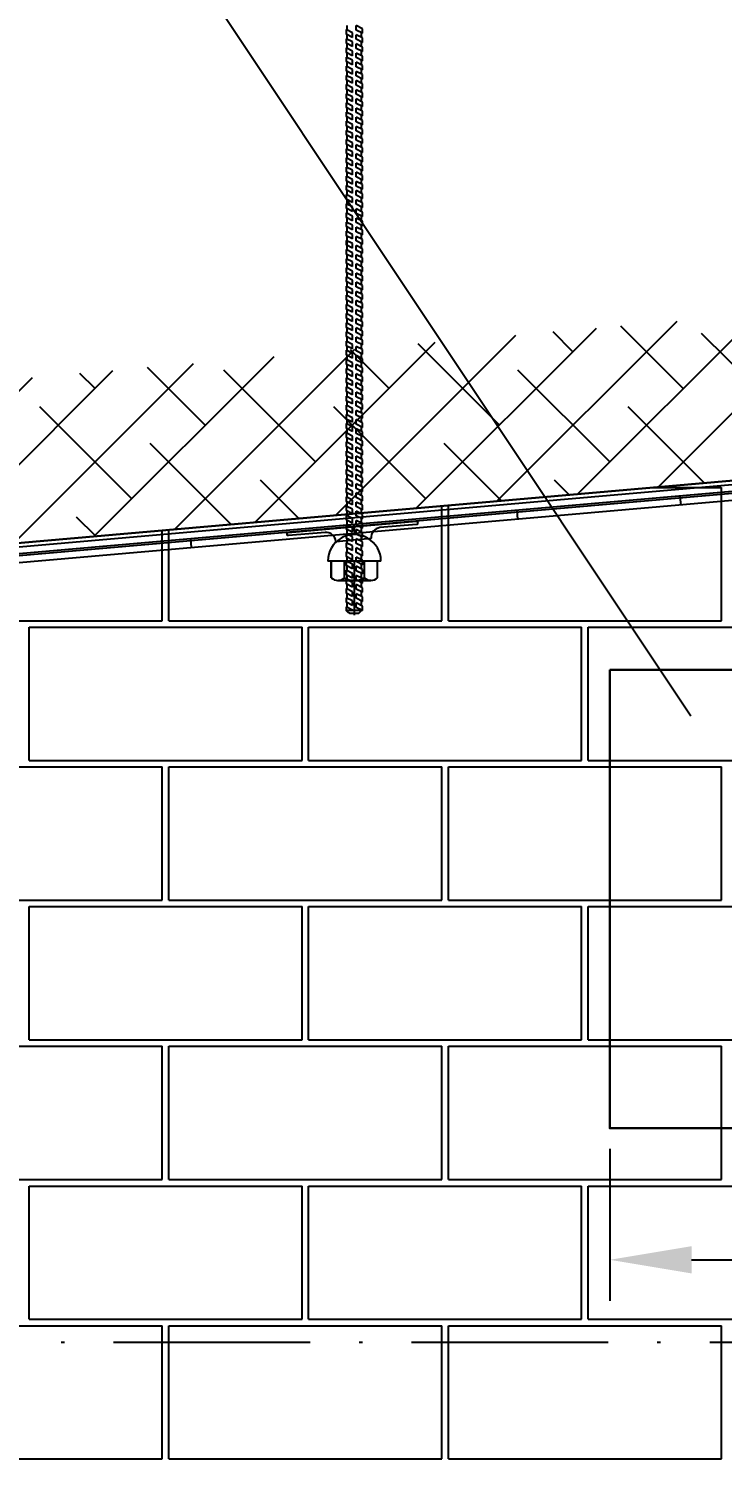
# Model space of a CAD drawing. Header units: millimetres. Extents: x -1985 to 969, y 203 to 500.
# Drawn here: x -1678.69 to -1657.52, y 407.27 to 451.15 of the extents above; entities that cross this region are included whole.
import ezdxf

# ---------------------------------------------------------------- set-up
doc = ezdxf.new("R2010")
doc.units = ezdxf.units.MM
doc.header["$PDMODE"] = 1
doc.linetypes.add('ACAD_ISO10W100', pattern=[18, 12, -3, 0, -3])
for name, color, linetype in [('А_16', 7, 'Continuous'), ('Контур', 252, 'Continuous'), ('надписи', 7, 'Continuous'), ('Подхват', 252, 'Continuous'), ('ШПАЛА', 7, 'Continuous')]:
    doc.layers.add(name, color=color, linetype=linetype)
doc.dimstyles.new('ISO-25', dxfattribs={"dimtxt": 2.5, "dimasz": 2.5, "dimexe": 1.25, "dimexo": 0.625, "dimtad": 1, "dimdec": 0, "dimlfac": 50, "dimtxsty": 'Standard', "dimcen": 2.5, "dimadec": 0, "dimazin": 0, "dimtfac": 1, "dimtdec": 0, "dimtmove": 0, "dimatfit": 3, "dimfxl": 0, "dimarcsym": 0})

# ---------------------------------------------------------------- blocks, each defined once
blk = doc.blocks.new('*D127')
at = {"layer": 'Defpoints', "color": 0}
for p in [(-1660.956, 417.566), (-1646.956, 417.566), (-1646.956, 413.547)]:
    blk.add_point(p, dxfattribs=at)
at = {"layer": 'надписи', "color": 0, "lineweight": -2}
for p, q in [((-1660.956, 416.941), (-1660.956, 412.297)), ((-1646.956, 416.941), (-1646.956, 412.297)), ((-1658.456, 413.547), (-1649.456, 413.547))]:
    blk.add_line(p, q, dxfattribs=at)
at = {"layer": 'надписи', "color": 0}
for points in [[(-1658.456, 413.963), (-1658.456, 413.13), (-1660.956, 413.547)], [(-1649.456, 413.963), (-1649.456, 413.13), (-1646.956, 413.547)]]:
    blk.add_solid(points, dxfattribs=at)
at = {"layer": 'надписи', "color": 0, "insert": (-1653.956, 415.422), "char_height": 2.5, "attachment_point": 5}
blk.add_mtext('700', dxfattribs=at)

msp = doc.modelspace()

# ---------------------------------------------------------------- hatches: boundary and pattern name
h = msp.add_hatch()
h.set_pattern_fill('ANSI38', color=252, style=0)
h.set_pattern_definition([(45, (-3522.112, -480.3116), (-2.245064, 2.245064), []), (135, (-3522.112, -480.3116), (-6.735192, 2.245064), [7.9375, -4.7625])])
h.paths.add_polyline_path([(-1720.702, 383.032), (-1721.688, 383.08), (-1722.665, 383.226), (-1723.592, 383.458), (-1724.524, 383.791), (-1725.432, 384.221), (-1726.287, 384.737), (-1726.971, 385.241), (-1727.773, 385.961), (-1728.504, 386.777), (-1729.022, 387.484), (-1729.541, 388.354), (-1729.936, 389.193), (-1730.232, 390.002), (-1730.525, 391.156), (-1730.702, 392.622), (-1730.702, 395.934), (-1730.702, 430.92), (-1636.702, 439.144), (-1636.702, 393.036), (-1636.747, 392.089), (-1636.92, 390.958), (-1637.135, 390.12), (-1637.455, 389.225), (-1637.852, 388.375), (-1638.368, 387.505), (-1638.984, 386.673), (-1639.631, 385.961), (-1640.423, 385.249), (-1641.189, 384.688), (-1642.258, 384.073), (-1642.856, 383.801), (-1644.03, 383.395), (-1644.836, 383.207), (-1645.717, 383.08), (-1646.702, 383.032)], flags=16)
h.paths.add_polyline_path([(-1632.702, 439.494), (-1734.702, 430.57), (-1734.702, 392.381), (-1734.465, 390.421), (-1734.059, 388.819), (-1733.631, 387.65), (-1733.076, 386.474), (-1732.362, 385.274), (-1731.615, 384.255), (-1730.607, 383.129), (-1729.499, 382.135), (-1728.511, 381.407), (-1727.325, 380.692), (-1726.056, 380.09), (-1724.753, 379.626), (-1723.448, 379.299), (-1722.083, 379.095), (-1720.801, 379.032), (-1646.603, 379.032), (-1645.332, 379.094), (-1644.095, 379.273), (-1642.92, 379.547), (-1641.37, 380.082), (-1640.427, 380.512), (-1639.005, 381.331), (-1637.899, 382.139), (-1636.806, 383.121), (-1635.889, 384.132), (-1635.031, 385.29), (-1634.312, 386.504), (-1633.752, 387.701), (-1633.307, 388.946), (-1632.996, 390.155), (-1632.761, 391.692), (-1632.702, 392.942)])

# ---------------------------------------------------------------- linework, layer by layer
at = {"color": 0}
for p, q in [((-1669, 451.127), (-1669, 450.987)), ((-1668.5, 451.013), (-1668.5, 451.153)), ((-1669, 450.848), (-1669, 450.708)), ((-1668.5, 450.733), (-1668.5, 450.873)), ((-1669, 450.568), (-1669, 450.428)), ((-1669, 450.287), (-1669, 450.147)), ((-1668.5, 450.453), (-1668.5, 450.593)), ((-1668.5, 450.173), (-1668.5, 450.313)), ((-1669, 450.007), (-1669, 449.867)), ((-1668.5, 449.893), (-1668.5, 450.033)), ((-1669, 449.727), (-1669, 449.587)), ((-1669, 449.447), (-1669, 449.307)), ((-1668.5, 449.612), (-1668.5, 449.752)), ((-1668.5, 449.332), (-1668.5, 449.472)), ((-1669, 449.167), (-1669, 449.027)), ((-1668.5, 449.052), (-1668.5, 449.192)), ((-1669, 448.887), (-1669, 448.747)), ((-1669, 448.608), (-1669, 448.468)), ((-1668.5, 448.773), (-1668.5, 448.913)), ((-1668.5, 448.492), (-1668.5, 448.632)), ((-1669, 448.328), (-1669, 448.188)), ((-1669, 448.047), (-1669, 447.907)), ((-1668.5, 448.213), (-1668.5, 448.353)), ((-1668.5, 447.933), (-1668.5, 448.073)), ((-1669, 447.767), (-1669, 447.627)), ((-1668.5, 447.653), (-1668.5, 447.793)), ((-1669, 447.487), (-1669, 447.347)), ((-1669, 447.207), (-1669, 447.067)), ((-1668.5, 447.372), (-1668.5, 447.512)), ((-1668.5, 447.092), (-1668.5, 447.232)), ((-1669, 446.926), (-1669, 446.786)), ((-1668.5, 446.812), (-1668.5, 446.952)), ((-1669, 446.646), (-1669, 446.506)), ((-1669, 446.367), (-1669, 446.227)), ((-1668.5, 446.531), (-1668.5, 446.672)), ((-1668.5, 446.251), (-1668.5, 446.391)), ((-1669, 446.087), (-1669, 445.947)), ((-1668.5, 445.972), (-1668.5, 446.112)), ((-1669, 445.807), (-1669, 445.667)), ((-1669, 445.527), (-1669, 445.387)), ((-1668.5, 445.692), (-1668.5, 445.832)), ((-1668.5, 445.413), (-1668.5, 445.553)), ((-1669, 445.249), (-1669, 445.109)), ((-1669, 444.969), (-1669, 444.829)), ((-1668.5, 445.132), (-1668.5, 445.272)), ((-1668.5, 444.855), (-1668.5, 444.995)), ((-1669, 444.689), (-1669, 444.549)), ((-1668.5, 444.574), (-1668.5, 444.714)), ((-1669, 444.409), (-1669, 444.269)), ((-1669, 444.128), (-1669, 443.988)), ((-1668.5, 444.294), (-1668.5, 444.434)), ((-1668.5, 444.014), (-1668.5, 444.154)), ((-1669, 443.848), (-1669, 443.708)), ((-1668.5, 443.734), (-1668.5, 443.874)), ((-1669, 443.569), (-1669, 443.429)), ((-1669, 443.289), (-1669, 443.149)), ((-1668.5, 443.453), (-1668.5, 443.593)), ((-1668.5, 443.174), (-1668.5, 443.314)), ((-1669, 443.009), (-1669, 442.869)), ((-1668.5, 442.894), (-1668.5, 443.034)), ((-1669, 442.729), (-1669, 442.589)), ((-1669, 442.45), (-1669, 442.31)), ((-1668.5, 442.615), (-1668.5, 442.755)), ((-1668.5, 442.335), (-1668.5, 442.475)), ((-1669, 442.17), (-1669, 442.03)), ((-1668.5, 442.055), (-1668.5, 442.195)), ((-1668.5, 441.775), (-1668.5, 441.915)), ((-1669, 441.889), (-1669, 441.749)), ((-1669, 441.609), (-1669, 441.469)), ((-1668.5, 441.495), (-1668.5, 441.635)), ((-1669, 441.329), (-1669, 441.189)), ((-1669, 441.048), (-1669, 440.908)), ((-1668.5, 441.214), (-1668.5, 441.354)), ((-1668.5, 440.934), (-1668.5, 441.074)), ((-1669, 440.769), (-1669, 440.629)), ((-1668.5, 440.654), (-1668.5, 440.794)), ((-1669, 440.489), (-1669, 440.349)), ((-1669, 440.21), (-1669, 440.07)), ((-1668.5, 440.375), (-1668.5, 440.515)), ((-1668.5, 440.094), (-1668.5, 440.234)), ((-1669, 439.93), (-1669, 439.79)), ((-1668.5, 439.815), (-1668.5, 439.955)), ((-1669, 439.65), (-1669, 439.51)), ((-1669, 439.37), (-1669, 439.23)), ((-1668.5, 439.535), (-1668.5, 439.675)), ((-1668.5, 439.255), (-1668.5, 439.395)), ((-1669, 439.089), (-1669, 438.949)), ((-1668.5, 438.975), (-1668.5, 439.115)), ((-1668.5, 438.695), (-1668.5, 438.835)), ((-1669, 438.809), (-1669, 438.669)), ((-1669, 438.529), (-1669, 438.389)), ((-1668.5, 438.414), (-1668.5, 438.554)), ((-1669, 438.249), (-1669, 438.109)), ((-1669, 437.969), (-1669, 437.829)), ((-1668.5, 438.134), (-1668.5, 438.274)), ((-1668.5, 437.854), (-1668.5, 437.994)), ((-1669, 437.689), (-1669, 437.549)), ((-1668.5, 437.575), (-1668.5, 437.715)), ((-1669, 437.41), (-1669, 437.27)), ((-1669, 437.13), (-1669, 436.99)), ((-1668.5, 437.295), (-1668.5, 437.435)), ((-1668.5, 437.015), (-1668.5, 437.155)), ((-1669, 436.852), (-1669, 436.712)), ((-1668.5, 436.735), (-1668.5, 436.875)), ((-1669, 436.572), (-1669, 436.432)), ((-1669, 436.292), (-1669, 436.152)), ((-1668.5, 436.457), (-1668.5, 436.597)), ((-1668.5, 436.177), (-1668.5, 436.317)), ((-1669, 436.011), (-1669, 435.871)), ((-1668.5, 435.897), (-1668.5, 436.037)), ((-1668.5, 435.617), (-1668.5, 435.757)), ((-1669, 435.731), (-1669, 435.591)), ((-1669, 435.451), (-1669, 435.311)), ((-1668.5, 435.336), (-1668.5, 435.476)), ((-1669.46, 434.89), (-1669.46, 434.383)), ((-1669.46, 434.383), (-1669.46, 434.89)), ((-1669.051, 434.383), (-1669.051, 434.89)), ((-1669, 435.172), (-1669, 435.032)), ((-1669, 434.891), (-1669, 434.751)), ((-1668.5, 435.056), (-1668.5, 435.196)), ((-1668.5, 434.777), (-1668.5, 434.917)), ((-1668.448, 434.89), (-1668.448, 434.383)), ((-1668.04, 434.383), (-1668.04, 434.89)), ((-1669, 434.612), (-1669, 434.472)), ((-1668.5, 434.497), (-1668.5, 434.637)), ((-1669.261, 434.299), (-1668.75, 434.299)), ((-1668.75, 434.299), (-1669.239, 434.299)), ((-1669, 434.332), (-1669, 434.192)), ((-1669, 434.052), (-1669, 433.912)), ((-1668.238, 434.299), (-1668.75, 434.299)), ((-1668.75, 434.299), (-1668.26, 434.299)), ((-1668.5, 434.217), (-1668.5, 434.357)), ((-1668.5, 433.937), (-1668.5, 434.077)), ((-1669, 433.772), (-1669, 433.632)), ((-1668.5, 433.657), (-1668.5, 433.797)), ((-1669, 433.492), (-1669, 433.379)), ((-1668.53, 433.379), (-1669, 433.379)), ((-1668.896, 433.299), (-1668.61, 433.299)), ((-1668.5, 433.377), (-1668.5, 433.517))]:
    msp.add_line(p, q, dxfattribs=at)
for p, q in [((-1669, 451.127), (-1668.97, 451.127)), ((-1668.808, 451.029), (-1669, 451.127)), ((-1668.5, 451.153), (-1668.691, 451.25)), ((-1668.808, 450.889), (-1669, 450.987)), ((-1669, 450.848), (-1668.97, 450.848)), ((-1668.808, 450.75), (-1669, 450.848)), ((-1668.808, 450.61), (-1669, 450.708)), ((-1668.5, 451.013), (-1668.691, 451.11)), ((-1668.5, 450.873), (-1668.691, 450.97)), ((-1668.5, 450.733), (-1668.691, 450.83)), ((-1668.5, 450.593), (-1668.691, 450.69)), ((-1668.5, 451.013), (-1668.53, 451.013)), ((-1668.5, 450.733), (-1668.53, 450.733)), ((-1669, 450.568), (-1668.97, 450.568)), ((-1668.808, 450.469), (-1669, 450.568)), ((-1668.808, 450.329), (-1669, 450.428)), ((-1669, 450.287), (-1668.97, 450.287)), ((-1668.808, 450.189), (-1669, 450.287)), ((-1668.5, 450.453), (-1668.691, 450.55)), ((-1668.5, 450.313), (-1668.691, 450.41)), ((-1668.5, 450.173), (-1668.691, 450.27)), ((-1668.5, 450.453), (-1668.53, 450.453)), ((-1668.808, 450.049), (-1669, 450.147)), ((-1669, 450.007), (-1668.97, 450.007)), ((-1668.808, 449.909), (-1669, 450.007)), ((-1668.808, 449.769), (-1669, 449.867)), ((-1668.5, 450.033), (-1668.691, 450.13)), ((-1668.5, 449.893), (-1668.691, 449.99)), ((-1668.5, 449.752), (-1668.691, 449.849)), ((-1668.5, 450.173), (-1668.53, 450.173)), ((-1668.5, 449.893), (-1668.53, 449.893)), ((-1669, 449.727), (-1668.97, 449.727)), ((-1668.808, 449.628), (-1669, 449.727)), ((-1668.808, 449.488), (-1669, 449.587)), ((-1669, 449.447), (-1668.97, 449.447)), ((-1668.808, 449.348), (-1669, 449.447)), ((-1668.5, 449.612), (-1668.691, 449.709)), ((-1668.5, 449.472), (-1668.691, 449.569)), ((-1668.5, 449.332), (-1668.691, 449.429)), ((-1668.5, 449.612), (-1668.53, 449.612)), ((-1668.808, 449.208), (-1669, 449.307)), ((-1669, 449.167), (-1668.97, 449.167)), ((-1668.808, 449.069), (-1669, 449.167)), ((-1668.808, 448.929), (-1669, 449.027)), ((-1668.5, 449.192), (-1668.691, 449.289)), ((-1668.5, 449.052), (-1668.691, 449.149)), ((-1668.5, 448.913), (-1668.691, 449.01)), ((-1668.5, 449.332), (-1668.53, 449.332)), ((-1668.5, 449.052), (-1668.53, 449.052)), ((-1669, 448.887), (-1668.97, 448.887)), ((-1668.808, 448.789), (-1669, 448.887)), ((-1668.808, 448.649), (-1669, 448.747)), ((-1669, 448.608), (-1668.97, 448.608)), ((-1668.808, 448.51), (-1669, 448.608)), ((-1668.5, 448.773), (-1668.691, 448.87)), ((-1668.5, 448.632), (-1668.691, 448.729)), ((-1668.5, 448.492), (-1668.691, 448.589)), ((-1668.5, 448.773), (-1668.53, 448.773)), ((-1668.5, 448.492), (-1668.53, 448.492)), ((-1668.808, 448.37), (-1669, 448.468)), ((-1669, 448.328), (-1668.97, 448.328)), ((-1668.808, 448.229), (-1669, 448.328)), ((-1668.808, 448.089), (-1669, 448.188)), ((-1669, 448.047), (-1668.97, 448.047)), ((-1668.808, 447.949), (-1669, 448.047)), ((-1668.5, 448.353), (-1668.691, 448.45)), ((-1668.5, 448.213), (-1668.691, 448.31)), ((-1668.5, 448.073), (-1668.691, 448.17)), ((-1668.5, 448.213), (-1668.53, 448.213)), ((-1668.808, 447.809), (-1669, 447.907)), ((-1669, 447.767), (-1668.97, 447.767)), ((-1668.808, 447.669), (-1669, 447.767)), ((-1668.808, 447.529), (-1669, 447.627)), ((-1668.5, 447.933), (-1668.691, 448.03)), ((-1668.5, 447.793), (-1668.691, 447.889)), ((-1668.5, 447.653), (-1668.691, 447.749)), ((-1668.5, 447.512), (-1668.691, 447.609)), ((-1668.5, 447.933), (-1668.53, 447.933)), ((-1668.5, 447.653), (-1668.53, 447.653)), ((-1669, 447.487), (-1668.97, 447.487)), ((-1668.808, 447.389), (-1669, 447.487)), ((-1668.808, 447.249), (-1669, 447.347)), ((-1669, 447.207), (-1668.97, 447.207)), ((-1668.808, 447.108), (-1669, 447.207)), ((-1668.5, 447.372), (-1668.691, 447.469)), ((-1668.5, 447.232), (-1668.691, 447.329)), ((-1668.5, 447.092), (-1668.691, 447.189)), ((-1668.5, 447.372), (-1668.53, 447.372)), ((-1668.808, 446.968), (-1669, 447.067)), ((-1669, 446.926), (-1668.97, 446.926)), ((-1668.808, 446.828), (-1669, 446.926)), ((-1668.808, 446.688), (-1669, 446.786)), ((-1668.5, 446.952), (-1668.691, 447.049)), ((-1668.5, 446.812), (-1668.691, 446.909)), ((-1668.5, 446.672), (-1668.691, 446.768)), ((-1668.5, 447.092), (-1668.53, 447.092)), ((-1668.5, 446.812), (-1668.53, 446.812)), ((-1669, 446.646), (-1668.97, 446.646)), ((-1668.808, 446.548), (-1669, 446.646)), ((-1668.808, 446.408), (-1669, 446.506)), ((-1669, 446.367), (-1668.97, 446.367)), ((-1668.808, 446.269), (-1669, 446.367)), ((-1668.5, 446.531), (-1668.691, 446.628)), ((-1668.5, 446.391), (-1668.691, 446.488)), ((-1668.5, 446.251), (-1668.691, 446.348)), ((-1668.5, 446.531), (-1668.53, 446.531)), ((-1668.808, 446.129), (-1669, 446.227)), ((-1669, 446.087), (-1668.97, 446.087)), ((-1668.808, 445.989), (-1669, 446.087)), ((-1668.808, 445.849), (-1669, 445.947)), ((-1668.5, 446.112), (-1668.691, 446.209)), ((-1668.5, 445.972), (-1668.691, 446.069)), ((-1668.5, 445.832), (-1668.691, 445.929)), ((-1668.5, 446.251), (-1668.53, 446.251)), ((-1668.5, 445.972), (-1668.53, 445.972)), ((-1669, 445.807), (-1668.97, 445.807)), ((-1668.808, 445.709), (-1669, 445.807)), ((-1668.808, 445.569), (-1669, 445.667)), ((-1669, 445.527), (-1668.97, 445.527)), ((-1668.808, 445.429), (-1669, 445.527)), ((-1668.5, 445.692), (-1668.691, 445.789)), ((-1668.5, 445.553), (-1668.691, 445.65)), ((-1668.5, 445.413), (-1668.691, 445.51)), ((-1668.5, 445.692), (-1668.53, 445.692)), ((-1668.5, 445.413), (-1668.53, 445.413)), ((-1668.808, 445.289), (-1669, 445.387)), ((-1669, 445.249), (-1668.97, 445.249)), ((-1668.808, 445.151), (-1669, 445.249)), ((-1668.808, 445.011), (-1669, 445.109)), ((-1669, 444.969), (-1668.97, 444.969)), ((-1668.808, 444.871), (-1669, 444.969)), ((-1668.5, 445.272), (-1668.691, 445.369)), ((-1668.5, 445.132), (-1668.691, 445.229)), ((-1668.5, 444.995), (-1668.691, 445.092)), ((-1668.5, 445.132), (-1668.53, 445.132)), ((-1668.808, 444.731), (-1669, 444.829)), ((-1669, 444.689), (-1668.97, 444.689)), ((-1668.808, 444.591), (-1669, 444.689)), ((-1668.808, 444.451), (-1669, 444.549)), ((-1668.5, 444.855), (-1668.691, 444.952)), ((-1668.5, 444.714), (-1668.691, 444.811)), ((-1668.5, 444.574), (-1668.691, 444.671)), ((-1668.5, 444.434), (-1668.691, 444.531)), ((-1668.5, 444.855), (-1668.53, 444.855)), ((-1668.5, 444.574), (-1668.53, 444.574)), ((-1669, 444.409), (-1668.97, 444.409)), ((-1668.808, 444.311), (-1669, 444.409)), ((-1668.808, 444.171), (-1669, 444.269)), ((-1669, 444.128), (-1668.97, 444.128)), ((-1668.808, 444.03), (-1669, 444.128)), ((-1668.5, 444.294), (-1668.691, 444.391)), ((-1668.5, 444.154), (-1668.691, 444.251)), ((-1668.5, 444.014), (-1668.691, 444.111)), ((-1668.5, 444.294), (-1668.53, 444.294)), ((-1668.808, 443.89), (-1669, 443.988)), ((-1669, 443.848), (-1668.97, 443.848)), ((-1668.808, 443.75), (-1669, 443.848)), ((-1668.808, 443.61), (-1669, 443.708)), ((-1668.5, 443.874), (-1668.691, 443.97)), ((-1668.5, 443.734), (-1668.691, 443.83)), ((-1668.5, 443.593), (-1668.691, 443.69)), ((-1668.5, 444.014), (-1668.53, 444.014)), ((-1668.5, 443.734), (-1668.53, 443.734)), ((-1669, 443.569), (-1668.97, 443.569)), ((-1668.808, 443.471), (-1669, 443.569)), ((-1668.808, 443.331), (-1669, 443.429)), ((-1669, 443.289), (-1668.97, 443.289)), ((-1668.808, 443.191), (-1669, 443.289)), ((-1668.5, 443.453), (-1668.691, 443.55)), ((-1668.5, 443.314), (-1668.691, 443.411)), ((-1668.5, 443.174), (-1668.691, 443.271)), ((-1668.5, 443.453), (-1668.53, 443.453)), ((-1668.808, 443.051), (-1669, 443.149)), ((-1669, 443.009), (-1668.97, 443.009)), ((-1668.808, 442.911), (-1669, 443.009)), ((-1668.808, 442.771), (-1669, 442.869)), ((-1668.5, 443.034), (-1668.691, 443.131)), ((-1668.5, 442.894), (-1668.691, 442.991)), ((-1668.5, 442.755), (-1668.691, 442.852)), ((-1668.5, 443.174), (-1668.53, 443.174)), ((-1668.5, 442.894), (-1668.53, 442.894)), ((-1669, 442.729), (-1668.97, 442.729)), ((-1668.808, 442.631), (-1669, 442.729)), ((-1668.808, 442.491), (-1669, 442.589)), ((-1669, 442.45), (-1668.97, 442.45)), ((-1668.808, 442.351), (-1669, 442.45)), ((-1668.5, 442.615), (-1668.691, 442.712)), ((-1668.5, 442.475), (-1668.691, 442.571)), ((-1668.5, 442.335), (-1668.691, 442.431)), ((-1668.5, 442.615), (-1668.53, 442.615)), ((-1668.5, 442.335), (-1668.53, 442.335)), ((-1661.938, 436.936), (-1656.438, 442.436)), ((-1659.478, 437.151), (-1653.977, 442.651)), ((-1668.808, 442.211), (-1669, 442.31)), ((-1669, 442.17), (-1668.97, 442.17)), ((-1668.808, 442.071), (-1669, 442.17)), ((-1668.808, 441.931), (-1669, 442.03)), ((-1668.5, 442.195), (-1668.691, 442.292)), ((-1668.5, 442.055), (-1668.691, 442.152)), ((-1668.5, 441.915), (-1668.691, 442.012)), ((-1668.5, 442.055), (-1668.53, 442.055)), ((-1666.859, 436.505), (-1661.358, 442.006)), ((-1664.398, 436.72), (-1658.898, 442.221)), ((-1658.709, 440.165), (-1660.615, 442.071)), ((-1671.779, 436.075), (-1666.279, 441.575)), ((-1669.319, 436.29), (-1663.819, 441.79)), ((-1669, 441.889), (-1668.97, 441.889)), ((-1668.808, 441.791), (-1669, 441.889)), ((-1668.808, 441.651), (-1669, 441.749)), ((-1669, 441.609), (-1668.97, 441.609)), ((-1668.808, 441.511), (-1669, 441.609)), ((-1668.808, 441.371), (-1669, 441.469)), ((-1668.5, 441.775), (-1668.691, 441.872)), ((-1668.5, 441.635), (-1668.691, 441.731)), ((-1668.5, 441.495), (-1668.691, 441.591)), ((-1668.5, 441.775), (-1668.53, 441.775)), ((-1668.5, 441.495), (-1668.53, 441.495)), ((-1664.322, 439.042), (-1666.808, 441.529)), ((-1662.077, 441.287), (-1662.679, 441.89)), ((-1655.341, 439.042), (-1658.148, 441.848)), ((-1676.7, 435.644), (-1671.2, 441.145)), ((-1674.24, 435.859), (-1668.739, 441.36)), ((-1669, 441.329), (-1668.97, 441.329)), ((-1668.808, 441.23), (-1669, 441.329)), ((-1668.808, 441.09), (-1669, 441.189)), ((-1669, 441.048), (-1668.97, 441.048)), ((-1668.808, 440.95), (-1669, 441.048)), ((-1667.689, 440.165), (-1668.873, 441.348)), ((-1668.5, 441.354), (-1668.691, 441.451)), ((-1668.5, 441.214), (-1668.691, 441.311)), ((-1668.5, 441.074), (-1668.691, 441.171)), ((-1668.5, 440.934), (-1668.691, 441.031)), ((-1668.5, 441.214), (-1668.53, 441.214)), ((-1681.62, 435.214), (-1676.12, 440.714)), ((-1679.16, 435.429), (-1673.66, 440.929)), ((-1676.669, 440.165), (-1677.13, 440.626)), ((-1673.302, 439.042), (-1675.066, 440.806)), ((-1669.934, 437.92), (-1672.741, 440.726)), ((-1668.808, 440.81), (-1669, 440.908)), ((-1669, 440.769), (-1668.97, 440.769)), ((-1668.808, 440.671), (-1669, 440.769)), ((-1668.808, 440.531), (-1669, 440.629)), ((-1668.5, 440.794), (-1668.691, 440.891)), ((-1668.5, 440.654), (-1668.691, 440.751)), ((-1668.5, 440.515), (-1668.691, 440.611)), ((-1668.5, 440.934), (-1668.53, 440.934)), ((-1668.5, 440.654), (-1668.53, 440.654)), ((-1660.954, 437.92), (-1663.76, 440.726)), ((-1684.081, 434.998), (-1678.58, 440.499)), ((-1669, 440.489), (-1668.97, 440.489)), ((-1668.808, 440.391), (-1669, 440.489)), ((-1668.808, 440.251), (-1669, 440.349)), ((-1669, 440.21), (-1668.97, 440.21)), ((-1668.808, 440.112), (-1669, 440.21)), ((-1668.5, 440.375), (-1668.691, 440.471)), ((-1668.5, 440.234), (-1668.691, 440.331)), ((-1668.5, 440.094), (-1668.691, 440.191)), ((-1668.5, 440.375), (-1668.53, 440.375)), ((-1668.808, 439.972), (-1669, 440.07)), ((-1669, 439.93), (-1668.97, 439.93)), ((-1668.808, 439.831), (-1669, 439.93)), ((-1668.808, 439.691), (-1669, 439.79)), ((-1668.5, 439.955), (-1668.691, 440.052)), ((-1668.5, 439.815), (-1668.691, 439.912)), ((-1668.5, 439.675), (-1668.691, 439.772)), ((-1668.5, 440.094), (-1668.53, 440.094)), ((-1668.5, 439.815), (-1668.53, 439.815)), ((-1675.547, 436.797), (-1678.353, 439.603)), ((-1666.567, 436.797), (-1669.373, 439.603)), ((-1669, 439.65), (-1668.97, 439.65)), ((-1668.808, 439.552), (-1669, 439.65)), ((-1668.808, 439.412), (-1669, 439.51)), ((-1669, 439.37), (-1668.97, 439.37)), ((-1668.808, 439.271), (-1669, 439.37)), ((-1668.5, 439.535), (-1668.691, 439.632)), ((-1668.5, 439.395), (-1668.691, 439.492)), ((-1668.5, 439.255), (-1668.691, 439.352)), ((-1668.5, 439.535), (-1668.53, 439.535)), ((-1658.064, 437.275), (-1660.393, 439.603)), ((-1668.808, 439.131), (-1669, 439.23)), ((-1669, 439.089), (-1668.97, 439.089)), ((-1668.808, 438.991), (-1669, 439.089)), ((-1668.808, 438.851), (-1669, 438.949)), ((-1668.5, 439.115), (-1668.691, 439.212)), ((-1668.5, 438.975), (-1668.691, 439.072)), ((-1668.5, 438.835), (-1668.691, 438.932)), ((-1668.5, 439.255), (-1668.53, 439.255)), ((-1668.5, 438.975), (-1668.53, 438.975)), ((-1672.515, 436.01), (-1674.986, 438.481)), ((-1669, 438.809), (-1668.97, 438.809)), ((-1668.808, 438.711), (-1669, 438.809)), ((-1668.808, 438.571), (-1669, 438.669)), ((-1669, 438.529), (-1668.97, 438.529)), ((-1668.808, 438.43), (-1669, 438.529)), ((-1668.808, 438.29), (-1669, 438.389)), ((-1668.5, 438.695), (-1668.691, 438.792)), ((-1668.5, 438.554), (-1668.691, 438.651)), ((-1668.5, 438.414), (-1668.691, 438.511)), ((-1668.5, 438.695), (-1668.53, 438.695)), ((-1668.5, 438.414), (-1668.53, 438.414)), ((-1664.257, 436.733), (-1666.005, 438.481)), ((-1669, 438.249), (-1668.97, 438.249)), ((-1668.808, 438.15), (-1669, 438.249)), ((-1668.808, 438.01), (-1669, 438.109)), ((-1669, 437.969), (-1668.97, 437.969)), ((-1668.808, 437.871), (-1669, 437.969)), ((-1668.5, 438.274), (-1668.691, 438.371)), ((-1668.5, 438.134), (-1668.691, 438.231)), ((-1668.5, 437.994), (-1668.691, 438.091)), ((-1668.5, 437.854), (-1668.691, 437.951)), ((-1668.5, 438.134), (-1668.53, 438.134)), ((-1668.808, 437.731), (-1669, 437.829)), ((-1669, 437.689), (-1668.97, 437.689)), ((-1668.808, 437.591), (-1669, 437.689)), ((-1668.808, 437.451), (-1669, 437.549)), ((-1668.5, 437.715), (-1668.691, 437.812)), ((-1668.5, 437.575), (-1668.691, 437.672)), ((-1668.5, 437.435), (-1668.691, 437.531)), ((-1668.5, 437.854), (-1668.53, 437.854)), ((-1668.5, 437.575), (-1668.53, 437.575)), ((-1670.451, 436.191), (-1671.618, 437.358)), ((-1669, 437.41), (-1668.97, 437.41)), ((-1668.808, 437.312), (-1669, 437.41)), ((-1668.808, 437.172), (-1669, 437.27)), ((-1669, 437.13), (-1668.97, 437.13)), ((-1668.808, 437.031), (-1669, 437.13)), ((-1668.5, 437.295), (-1668.691, 437.391)), ((-1668.5, 437.155), (-1668.691, 437.252)), ((-1668.5, 437.015), (-1668.691, 437.112)), ((-1668.5, 437.295), (-1668.53, 437.295)), ((-1662.193, 436.913), (-1662.638, 437.358)), ((-1659.644, 437.136), (-1657.546, 437.136)), ((-1657.546, 433.069), (-1657.546, 437.136)), ((-1668.808, 436.891), (-1669, 436.99)), ((-1669, 436.852), (-1668.97, 436.852)), ((-1668.808, 436.754), (-1669, 436.852)), ((-1668.808, 436.614), (-1669, 436.712)), ((-1668.5, 436.875), (-1668.691, 436.972)), ((-1668.5, 436.735), (-1668.691, 436.832)), ((-1668.5, 436.597), (-1668.691, 436.694)), ((-1668.5, 437.015), (-1668.53, 437.015)), ((-1668.5, 436.735), (-1668.53, 436.735)), ((-1676.644, 435.649), (-1677.231, 436.236)), ((-1669, 436.572), (-1668.97, 436.572)), ((-1668.808, 436.474), (-1669, 436.572)), ((-1668.808, 436.334), (-1669, 436.432)), ((-1669, 436.292), (-1668.97, 436.292)), ((-1668.808, 436.193), (-1669, 436.292)), ((-1668.5, 436.457), (-1668.691, 436.554)), ((-1668.5, 436.317), (-1668.691, 436.414)), ((-1668.5, 436.177), (-1668.691, 436.274)), ((-1668.5, 436.457), (-1668.53, 436.457)), ((-1666.08, 433.069), (-1666.08, 436.573)), ((-1665.88, 433.069), (-1665.88, 436.591)), ((-1674.615, 433.069), (-1674.615, 435.827)), ((-1674.415, 433.069), (-1674.415, 435.844)), ((-1668.808, 436.053), (-1669, 436.152)), ((-1669, 436.011), (-1668.97, 436.011)), ((-1668.808, 435.913), (-1669, 436.011)), ((-1668.808, 435.773), (-1669, 435.871)), ((-1668.5, 436.037), (-1668.691, 436.134)), ((-1668.5, 435.897), (-1668.691, 435.994)), ((-1668.5, 435.757), (-1668.691, 435.854)), ((-1668.5, 436.177), (-1668.53, 436.177)), ((-1668.5, 435.897), (-1668.53, 435.897)), ((-1669, 435.731), (-1668.97, 435.731)), ((-1668.808, 435.633), (-1669, 435.731)), ((-1668.808, 435.493), (-1669, 435.591)), ((-1669, 435.451), (-1668.97, 435.451)), ((-1668.808, 435.352), (-1669, 435.451)), ((-1668.5, 435.617), (-1668.691, 435.714)), ((-1668.5, 435.476), (-1668.691, 435.573)), ((-1668.5, 435.336), (-1668.691, 435.433)), ((-1668.5, 435.617), (-1668.53, 435.617)), ((-1668.5, 435.336), (-1668.53, 435.336)), ((-1668.808, 435.212), (-1669, 435.311)), ((-1669, 435.172), (-1668.97, 435.172)), ((-1668.808, 435.073), (-1669, 435.172)), ((-1668.808, 434.933), (-1669, 435.032)), ((-1669, 434.891), (-1668.97, 434.891)), ((-1668.808, 434.793), (-1669, 434.891)), ((-1668.5, 435.196), (-1668.691, 435.293)), ((-1668.5, 435.056), (-1668.691, 435.153)), ((-1668.5, 434.917), (-1668.691, 435.014)), ((-1668.5, 435.056), (-1668.53, 435.056)), ((-1668.808, 434.653), (-1669, 434.751)), ((-1669, 434.612), (-1668.97, 434.612)), ((-1668.808, 434.514), (-1669, 434.612)), ((-1668.808, 434.374), (-1669, 434.472)), ((-1668.5, 434.777), (-1668.691, 434.874)), ((-1668.5, 434.637), (-1668.691, 434.734)), ((-1668.5, 434.497), (-1668.691, 434.594)), ((-1668.5, 434.357), (-1668.691, 434.454)), ((-1668.5, 434.777), (-1668.53, 434.777)), ((-1668.5, 434.497), (-1668.53, 434.497)), ((-1669, 434.332), (-1668.97, 434.332)), ((-1668.808, 434.234), (-1669, 434.332)), ((-1668.808, 434.094), (-1669, 434.192)), ((-1669, 434.052), (-1668.97, 434.052)), ((-1668.808, 433.953), (-1669, 434.052)), ((-1668.5, 434.217), (-1668.691, 434.314)), ((-1668.5, 434.077), (-1668.691, 434.174)), ((-1668.5, 433.937), (-1668.691, 434.034)), ((-1668.5, 434.217), (-1668.53, 434.217)), ((-1668.808, 433.813), (-1669, 433.912)), ((-1669, 433.772), (-1668.97, 433.772)), ((-1668.808, 433.673), (-1669, 433.772)), ((-1668.808, 433.533), (-1669, 433.632)), ((-1668.5, 433.797), (-1668.691, 433.894)), ((-1668.5, 433.657), (-1668.691, 433.754)), ((-1668.5, 433.517), (-1668.691, 433.614)), ((-1668.5, 433.937), (-1668.53, 433.937)), ((-1668.5, 433.657), (-1668.53, 433.657)), ((-1668.808, 433.394), (-1669, 433.492)), ((-1669, 433.492), (-1668.97, 433.492)), ((-1668.945, 433.324), (-1669, 433.379)), ((-1668.896, 433.299), (-1668.945, 433.324)), ((-1668.5, 433.377), (-1668.691, 433.474)), ((-1668.61, 433.299), (-1668.53, 433.379)), ((-1668.5, 433.377), (-1668.53, 433.377)), ((-1682.949, 433.069), (-1674.615, 433.069)), ((-1678.682, 432.869), (-1670.347, 432.869)), ((-1678.682, 428.802), (-1678.682, 432.869)), ((-1674.415, 433.069), (-1666.08, 433.069)), ((-1670.347, 428.802), (-1670.347, 432.869)), ((-1670.147, 432.869), (-1661.813, 432.869)), ((-1670.147, 428.802), (-1670.147, 432.869)), ((-1665.88, 433.069), (-1657.546, 433.069)), ((-1661.813, 428.802), (-1661.813, 432.869)), ((-1661.613, 432.869), (-1653.279, 432.869)), ((-1661.613, 428.802), (-1661.613, 432.869)), ((-1678.682, 428.802), (-1670.347, 428.802)), ((-1670.147, 428.802), (-1661.813, 428.802)), ((-1661.613, 428.802), (-1653.279, 428.802)), ((-1682.949, 428.602), (-1674.615, 428.602)), ((-1674.615, 424.535), (-1674.615, 428.602)), ((-1674.415, 428.602), (-1666.08, 428.602)), ((-1674.415, 424.535), (-1674.415, 428.602)), ((-1666.08, 424.535), (-1666.08, 428.602)), ((-1665.88, 428.602), (-1657.546, 428.602)), ((-1665.88, 424.535), (-1665.88, 428.602)), ((-1657.546, 424.535), (-1657.546, 428.602)), ((-1682.949, 424.535), (-1674.615, 424.535)), ((-1674.415, 424.535), (-1666.08, 424.535)), ((-1665.88, 424.535), (-1657.546, 424.535)), ((-1678.682, 424.335), (-1670.347, 424.335)), ((-1678.682, 420.268), (-1678.682, 424.335)), ((-1670.347, 420.268), (-1670.347, 424.335)), ((-1670.147, 424.335), (-1661.813, 424.335)), ((-1670.147, 420.268), (-1670.147, 424.335)), ((-1661.813, 420.268), (-1661.813, 424.335)), ((-1661.613, 424.335), (-1653.279, 424.335)), ((-1661.613, 420.268), (-1661.613, 424.335)), ((-1682.949, 420.068), (-1674.615, 420.068)), ((-1678.682, 420.268), (-1670.347, 420.268)), ((-1674.615, 416), (-1674.615, 420.068)), ((-1674.415, 420.068), (-1666.08, 420.068)), ((-1674.415, 416), (-1674.415, 420.068)), ((-1670.147, 420.268), (-1661.813, 420.268)), ((-1666.08, 416), (-1666.08, 420.068)), ((-1665.88, 420.068), (-1657.546, 420.068)), ((-1665.88, 416), (-1665.88, 420.068)), ((-1661.613, 420.268), (-1653.279, 420.268)), ((-1657.546, 416), (-1657.546, 420.068)), ((-1682.949, 416), (-1674.615, 416)), ((-1678.682, 415.8), (-1670.347, 415.8)), ((-1678.682, 411.733), (-1678.682, 415.8)), ((-1674.415, 416), (-1666.08, 416)), ((-1670.347, 411.733), (-1670.347, 415.8)), ((-1670.147, 415.8), (-1661.813, 415.8)), ((-1670.147, 411.733), (-1670.147, 415.8)), ((-1665.88, 416), (-1657.546, 416)), ((-1661.813, 411.733), (-1661.813, 415.8)), ((-1661.613, 415.8), (-1653.279, 415.8)), ((-1661.613, 411.733), (-1661.613, 415.8)), ((-1678.682, 411.733), (-1670.347, 411.733)), ((-1670.147, 411.733), (-1661.813, 411.733)), ((-1661.613, 411.733), (-1653.279, 411.733)), ((-1682.949, 411.533), (-1674.615, 411.533)), ((-1674.615, 407.466), (-1674.615, 411.533)), ((-1674.415, 411.533), (-1666.08, 411.533)), ((-1674.415, 407.466), (-1674.415, 411.533)), ((-1666.08, 407.466), (-1666.08, 411.533)), ((-1665.88, 411.533), (-1657.546, 411.533)), ((-1665.88, 407.466), (-1665.88, 411.533)), ((-1657.546, 407.466), (-1657.546, 411.533)), ((-1682.949, 407.466), (-1674.615, 407.466)), ((-1674.415, 407.466), (-1666.08, 407.466)), ((-1665.88, 407.466), (-1657.546, 407.466))]:
    msp.add_line(p, q)
msp.add_lwpolyline([(-1738.702, 430.22), (-1628.005, 439.904), (-1628.005, 379.029), (-1628.005, 379.029), (-1628.005, 379.029), (-1628.005, 379.029), (-1628.005, 379.029), (-1628.005, 379.029), (-1628.005, 379.029), (-1628.005, 379.029), (-1628.005, 379.029), (-1628.005, 379.029), (-1628.005, 379.029), (-1628.005, 379.029), (-1628.005, 379.029), (-1628.005, 379.029), (-1628.005, 379.029), (-1628.005, 379.029), (-1628.005, 379.029), (-1738.702, 379.029)])
at = {"lineweight": 30}
msp.add_lwpolyline([(-1730.702, 430.92), (-1636.702, 439.144), (-1636.702, 393.036), (-1636.747, 392.089), (-1636.92, 390.958), (-1637.135, 390.12), (-1637.455, 389.225), (-1637.852, 388.375), (-1638.368, 387.505), (-1638.984, 386.673), (-1639.631, 385.961), (-1640.423, 385.249), (-1641.189, 384.688), (-1642.258, 384.073), (-1642.856, 383.801), (-1644.03, 383.395), (-1644.836, 383.207), (-1645.717, 383.08), (-1646.702, 383.032), (-1720.702, 383.032)], dxfattribs=at)
at = {"color": 0}
for points in [[(-1669.318, 435.493), (-1669.318, 435.493, 0.414214), (-1669.643, 435.765), (-1670.758, 435.668, -0.414214), (-1670.802, 435.704), (-1670.803, 435.724, -0.414214), (-1670.767, 435.767), (-1668.815, 435.938)], [(-1668.815, 435.938), (-1666.862, 436.109, -0.414214), (-1666.819, 436.073), (-1666.817, 436.053, -0.414214), (-1666.853, 436.009), (-1667.969, 435.912, 0.414214), (-1668.242, 435.587), (-1668.242, 435.587)]]:
    msp.add_lwpolyline(points, format="xyb", dxfattribs=at)
for centre, radius, start, end in [((-1669.255, 434.6), 0.298, 226.7781, 313.2219), ((-1668.75, 434.895), 0.595, 239.5268, 270), ((-1668.75, 434.895), 0.595, 270, 300.4732), ((-1668.244, 434.6), 0.298, 226.7781, 313.2219)]:
    msp.add_arc(centre, radius, start, end, dxfattribs=at)
at = {"layer": 'А_16', "color": 250, "linetype": 'ACAD_ISO10W100', "ltscale": 0.5}
msp.add_line((-1730.702, 411.032), (-1636.702, 411.032), dxfattribs=at)
at = {"layer": 'Контур', "color": 250}
for p, q in [((-1730.702, 430.92), (-1636.702, 439.144)), ((-1730.702, 430.92), (-1636.702, 439.144)), ((-1730.31, 430.834), (-1637.557, 438.949))]:
    msp.add_line(p, q, dxfattribs=at)
at = {"layer": 'надписи'}
msp.add_lwpolyline([(-1791.007, 465.797), (-1682.208, 465.797), (-1658.482, 430.166)], dxfattribs=at)
at = {"layer": 'надписи', "color": 7, "lineweight": 30}
msp.add_lwpolyline([(-1660.956, 431.566), (-1646.956, 431.566), (-1646.956, 417.566), (-1660.956, 417.566), (-1660.956, 431.566)], dxfattribs=at)
at = {"layer": 'Подхват'}
for p, q in [((-1638.878, 438.621), (-1688.687, 434.264)), ((-1638.872, 438.558), (-1688.682, 434.2)), ((-1688.664, 434.001), (-1638.855, 438.358))]:
    msp.add_line(p, q, dxfattribs=at)
at = {"layer": 'Подхват', "color": 2}
for p, q in [((-1658.777, 436.599), (-1658.799, 436.857)), ((-1663.758, 436.167), (-1663.781, 436.425)), ((-1668.74, 435.736), (-1668.762, 435.993)), ((-1673.721, 435.304), (-1673.743, 435.562))]:
    msp.add_line(p, q, dxfattribs=at)
at = {"layer": 'ШПАЛА', "color": 0}
for p, q in [((-1668.97, 451.112), (-1668.97, 451.252)), ((-1668.691, 451.11), (-1668.691, 451.25)), ((-1668.97, 450.832), (-1668.97, 450.972)), ((-1668.97, 450.552), (-1668.97, 450.692)), ((-1668.808, 450.889), (-1668.808, 451.029)), ((-1668.808, 450.61), (-1668.808, 450.75)), ((-1668.691, 450.83), (-1668.691, 450.97)), ((-1668.691, 450.55), (-1668.691, 450.69)), ((-1668.53, 450.888), (-1668.53, 451.028)), ((-1668.53, 450.608), (-1668.53, 450.748)), ((-1668.97, 450.272), (-1668.97, 450.412)), ((-1668.808, 450.329), (-1668.808, 450.469)), ((-1668.691, 450.27), (-1668.691, 450.41)), ((-1668.53, 450.328), (-1668.53, 450.468)), ((-1668.97, 449.992), (-1668.97, 450.132)), ((-1668.97, 449.711), (-1668.97, 449.852)), ((-1668.808, 450.049), (-1668.808, 450.189)), ((-1668.808, 449.769), (-1668.808, 449.909)), ((-1668.691, 449.99), (-1668.691, 450.13)), ((-1668.691, 449.709), (-1668.691, 449.849)), ((-1668.53, 450.048), (-1668.53, 450.188)), ((-1668.53, 449.768), (-1668.53, 449.908)), ((-1668.97, 449.431), (-1668.97, 449.571)), ((-1668.808, 449.488), (-1668.808, 449.628)), ((-1668.691, 449.429), (-1668.691, 449.569)), ((-1668.53, 449.487), (-1668.53, 449.628)), ((-1668.97, 449.152), (-1668.97, 449.291)), ((-1668.97, 448.872), (-1668.97, 449.012)), ((-1668.808, 449.208), (-1668.808, 449.348)), ((-1668.808, 448.929), (-1668.808, 449.069)), ((-1668.691, 449.149), (-1668.691, 449.289)), ((-1668.691, 448.87), (-1668.691, 449.01)), ((-1668.53, 449.207), (-1668.53, 449.347)), ((-1668.53, 448.928), (-1668.53, 449.067)), ((-1668.97, 448.592), (-1668.97, 448.732)), ((-1668.808, 448.649), (-1668.808, 448.789)), ((-1668.808, 448.37), (-1668.808, 448.51)), ((-1668.691, 448.589), (-1668.691, 448.729)), ((-1668.53, 448.648), (-1668.53, 448.788)), ((-1668.53, 448.368), (-1668.53, 448.508)), ((-1668.97, 448.312), (-1668.97, 448.452)), ((-1668.97, 448.032), (-1668.97, 448.172)), ((-1668.808, 448.089), (-1668.808, 448.229)), ((-1668.691, 448.31), (-1668.691, 448.45)), ((-1668.691, 448.03), (-1668.691, 448.17)), ((-1668.53, 448.088), (-1668.53, 448.228)), ((-1668.97, 447.752), (-1668.97, 447.892)), ((-1668.97, 447.472), (-1668.97, 447.612)), ((-1668.808, 447.809), (-1668.808, 447.949)), ((-1668.808, 447.529), (-1668.808, 447.669)), ((-1668.691, 447.749), (-1668.691, 447.889)), ((-1668.691, 447.469), (-1668.691, 447.609)), ((-1668.53, 447.808), (-1668.53, 447.948)), ((-1668.53, 447.528), (-1668.53, 447.668)), ((-1668.97, 447.191), (-1668.97, 447.332)), ((-1668.808, 447.249), (-1668.808, 447.389)), ((-1668.691, 447.189), (-1668.691, 447.329)), ((-1668.53, 447.247), (-1668.53, 447.388)), ((-1668.97, 446.911), (-1668.97, 447.051)), ((-1668.97, 446.631), (-1668.97, 446.771)), ((-1668.808, 446.968), (-1668.808, 447.108)), ((-1668.808, 446.688), (-1668.808, 446.828)), ((-1668.691, 446.909), (-1668.691, 447.049)), ((-1668.691, 446.628), (-1668.691, 446.768)), ((-1668.53, 446.967), (-1668.53, 447.107)), ((-1668.53, 446.687), (-1668.53, 446.827)), ((-1668.97, 446.352), (-1668.97, 446.491)), ((-1668.808, 446.408), (-1668.808, 446.548)), ((-1668.691, 446.348), (-1668.691, 446.488)), ((-1668.53, 446.407), (-1668.53, 446.547)), ((-1668.97, 446.071), (-1668.97, 446.212)), ((-1668.97, 445.792), (-1668.97, 445.931)), ((-1668.808, 446.129), (-1668.808, 446.269)), ((-1668.808, 445.849), (-1668.808, 445.989)), ((-1668.691, 446.069), (-1668.691, 446.209)), ((-1668.691, 445.789), (-1668.691, 445.929)), ((-1668.53, 446.127), (-1668.53, 446.267)), ((-1668.53, 445.847), (-1668.53, 445.987)), ((-1668.97, 445.512), (-1668.97, 445.652)), ((-1668.808, 445.569), (-1668.808, 445.709)), ((-1668.808, 445.289), (-1668.808, 445.429)), ((-1668.691, 445.51), (-1668.691, 445.65)), ((-1668.53, 445.568), (-1668.53, 445.707)), ((-1668.53, 445.288), (-1668.53, 445.428)), ((-1668.97, 445.234), (-1668.97, 445.372)), ((-1668.97, 444.954), (-1668.97, 445.094)), ((-1668.808, 445.011), (-1668.808, 445.151)), ((-1668.691, 445.229), (-1668.691, 445.369)), ((-1668.691, 444.952), (-1668.691, 445.092)), ((-1668.53, 445.01), (-1668.53, 445.148)), ((-1668.97, 444.393), (-1668.97, 444.814)), ((-1668.808, 444.731), (-1668.808, 444.871)), ((-1668.808, 444.451), (-1668.808, 444.591)), ((-1668.691, 444.671), (-1668.691, 444.811)), ((-1668.691, 444.391), (-1668.691, 444.531)), ((-1668.53, 444.73), (-1668.53, 444.87)), ((-1668.53, 444.449), (-1668.53, 444.59)), ((-1668.97, 444.113), (-1668.97, 444.253)), ((-1668.808, 444.171), (-1668.808, 444.311)), ((-1668.691, 444.111), (-1668.691, 444.251)), ((-1668.53, 444.169), (-1668.53, 444.309)), ((-1668.97, 443.833), (-1668.97, 443.973)), ((-1668.97, 443.554), (-1668.97, 443.693)), ((-1668.808, 443.89), (-1668.808, 444.03)), ((-1668.808, 443.61), (-1668.808, 443.75)), ((-1668.691, 443.83), (-1668.691, 443.97)), ((-1668.691, 443.55), (-1668.691, 443.69)), ((-1668.53, 443.889), (-1668.53, 444.029)), ((-1668.53, 443.609), (-1668.53, 443.749)), ((-1668.97, 443.274), (-1668.97, 443.414)), ((-1668.808, 443.331), (-1668.808, 443.471)), ((-1668.691, 443.271), (-1668.691, 443.411)), ((-1668.53, 443.33), (-1668.53, 443.469)), ((-1668.97, 442.994), (-1668.97, 443.134)), ((-1668.97, 442.714), (-1668.97, 442.854)), ((-1668.808, 443.051), (-1668.808, 443.191)), ((-1668.808, 442.771), (-1668.808, 442.911)), ((-1668.691, 442.991), (-1668.691, 443.131)), ((-1668.691, 442.712), (-1668.691, 442.852)), ((-1668.53, 443.049), (-1668.53, 443.19)), ((-1668.53, 442.77), (-1668.53, 442.909)), ((-1668.97, 442.434), (-1668.97, 442.574)), ((-1668.808, 442.491), (-1668.808, 442.631)), ((-1668.808, 442.211), (-1668.808, 442.351)), ((-1668.691, 442.431), (-1668.691, 442.571)), ((-1668.53, 442.49), (-1668.53, 442.63)), ((-1668.53, 442.21), (-1668.53, 442.35)), ((-1668.97, 442.154), (-1668.97, 442.294)), ((-1668.97, 441.874), (-1668.97, 442.014)), ((-1668.808, 441.931), (-1668.808, 442.071)), ((-1668.691, 442.152), (-1668.691, 442.292)), ((-1668.691, 441.872), (-1668.691, 442.012)), ((-1668.53, 441.93), (-1668.53, 442.07)), ((-1668.97, 441.594), (-1668.97, 441.734)), ((-1668.808, 441.651), (-1668.808, 441.791)), ((-1668.808, 441.371), (-1668.808, 441.511)), ((-1668.691, 441.591), (-1668.691, 441.731)), ((-1668.53, 441.65), (-1668.53, 441.79)), ((-1668.53, 441.37), (-1668.53, 441.51)), ((-1668.97, 441.313), (-1668.97, 441.454)), ((-1668.97, 441.033), (-1668.97, 441.173)), ((-1668.808, 441.09), (-1668.808, 441.23)), ((-1668.691, 441.311), (-1668.691, 441.451)), ((-1668.691, 441.031), (-1668.691, 441.171)), ((-1668.53, 441.089), (-1668.53, 441.23)), ((-1668.97, 440.754), (-1668.97, 440.893)), ((-1668.97, 440.474), (-1668.97, 440.614)), ((-1668.808, 440.81), (-1668.808, 440.95)), ((-1668.808, 440.531), (-1668.808, 440.671)), ((-1668.691, 440.751), (-1668.691, 440.891)), ((-1668.691, 440.471), (-1668.691, 440.611)), ((-1668.53, 440.809), (-1668.53, 440.949)), ((-1668.53, 440.53), (-1668.53, 440.669)), ((-1668.97, 440.194), (-1668.97, 440.334)), ((-1668.808, 440.251), (-1668.808, 440.391)), ((-1668.691, 440.191), (-1668.691, 440.331)), ((-1668.53, 440.25), (-1668.53, 440.39)), ((-1668.97, 439.914), (-1668.97, 440.054)), ((-1668.97, 439.634), (-1668.97, 439.774)), ((-1668.808, 439.972), (-1668.808, 440.112)), ((-1668.808, 439.691), (-1668.808, 439.831)), ((-1668.691, 439.912), (-1668.691, 440.052)), ((-1668.691, 439.632), (-1668.691, 439.772)), ((-1668.53, 439.97), (-1668.53, 440.11)), ((-1668.53, 439.69), (-1668.53, 439.83)), ((-1668.97, 439.354), (-1668.97, 439.494)), ((-1668.808, 439.412), (-1668.808, 439.552)), ((-1668.808, 439.131), (-1668.808, 439.271)), ((-1668.691, 439.352), (-1668.691, 439.492)), ((-1668.53, 439.41), (-1668.53, 439.55)), ((-1668.53, 439.13), (-1668.53, 439.27)), ((-1668.97, 439.074), (-1668.97, 439.214)), ((-1668.97, 438.794), (-1668.97, 438.934)), ((-1668.808, 438.851), (-1668.808, 438.991)), ((-1668.691, 439.072), (-1668.691, 439.212)), ((-1668.691, 438.792), (-1668.691, 438.932)), ((-1668.53, 438.85), (-1668.53, 438.99)), ((-1668.97, 438.513), (-1668.97, 438.654)), ((-1668.808, 438.571), (-1668.808, 438.711)), ((-1668.808, 438.29), (-1668.808, 438.43)), ((-1668.691, 438.511), (-1668.691, 438.651)), ((-1668.53, 438.57), (-1668.53, 438.71)), ((-1668.53, 438.289), (-1668.53, 438.43)), ((-1668.97, 438.233), (-1668.97, 438.373)), ((-1668.97, 437.954), (-1668.97, 438.093)), ((-1668.808, 438.01), (-1668.808, 438.15)), ((-1668.691, 438.231), (-1668.691, 438.371)), ((-1668.691, 437.951), (-1668.691, 438.091)), ((-1668.53, 438.009), (-1668.53, 438.149)), ((-1668.97, 437.674), (-1668.97, 437.814)), ((-1668.97, 437.395), (-1668.97, 437.534)), ((-1668.808, 437.731), (-1668.808, 437.871)), ((-1668.808, 437.451), (-1668.808, 437.591)), ((-1668.691, 437.672), (-1668.691, 437.812)), ((-1668.691, 437.391), (-1668.691, 437.531)), ((-1668.53, 437.73), (-1668.53, 437.869)), ((-1668.53, 437.45), (-1668.53, 437.59)), ((-1668.97, 437.114), (-1668.97, 437.255)), ((-1668.808, 437.172), (-1668.808, 437.312)), ((-1668.691, 437.112), (-1668.691, 437.252)), ((-1668.53, 437.17), (-1668.53, 437.31)), ((-1668.97, 436.837), (-1668.97, 436.974)), ((-1668.97, 436.556), (-1668.97, 436.697)), ((-1668.808, 436.891), (-1668.808, 437.031)), ((-1668.808, 436.614), (-1668.808, 436.754)), ((-1668.691, 436.832), (-1668.691, 436.972)), ((-1668.691, 436.554), (-1668.691, 436.694)), ((-1668.53, 436.89), (-1668.53, 437.03)), ((-1668.53, 436.612), (-1668.53, 436.75)), ((-1668.97, 436.276), (-1668.97, 436.416)), ((-1668.808, 436.334), (-1668.808, 436.474)), ((-1668.808, 436.053), (-1668.808, 436.193)), ((-1668.691, 436.274), (-1668.691, 436.414)), ((-1668.53, 436.332), (-1668.53, 436.472)), ((-1668.53, 436.052), (-1668.53, 436.192)), ((-1668.97, 435.996), (-1668.97, 436.136)), ((-1668.97, 435.716), (-1668.97, 435.856)), ((-1668.808, 435.773), (-1668.808, 435.913)), ((-1668.691, 435.994), (-1668.691, 436.134)), ((-1668.691, 435.714), (-1668.691, 435.854)), ((-1668.53, 435.772), (-1668.53, 435.912)), ((-1668.97, 435.435), (-1668.97, 435.576)), ((-1668.808, 435.493), (-1668.808, 435.633)), ((-1668.808, 435.212), (-1668.808, 435.352)), ((-1668.691, 435.433), (-1668.691, 435.573)), ((-1668.53, 435.491), (-1668.53, 435.632)), ((-1668.53, 435.211), (-1668.53, 435.351)), ((-1668.97, 435.156), (-1668.97, 435.295)), ((-1668.97, 434.876), (-1668.97, 435.016)), ((-1668.808, 434.933), (-1668.808, 435.073)), ((-1668.75, 433.236), (-1668.75, 434.876)), ((-1668.691, 435.153), (-1668.691, 435.293)), ((-1668.691, 434.874), (-1668.691, 435.014)), ((-1668.53, 434.932), (-1668.53, 435.071)), ((-1668.97, 434.597), (-1668.97, 434.736)), ((-1668.97, 434.317), (-1668.97, 434.457)), ((-1668.808, 434.653), (-1668.808, 434.793)), ((-1668.808, 434.374), (-1668.808, 434.514)), ((-1668.691, 434.594), (-1668.691, 434.734)), ((-1668.691, 434.314), (-1668.691, 434.454)), ((-1668.53, 434.652), (-1668.53, 434.792)), ((-1668.53, 434.373), (-1668.53, 434.512)), ((-1668.97, 434.036), (-1668.97, 434.177)), ((-1668.808, 434.094), (-1668.808, 434.234)), ((-1668.691, 434.034), (-1668.691, 434.174)), ((-1668.53, 434.092), (-1668.53, 434.233)), ((-1668.97, 433.756), (-1668.97, 433.896)), ((-1668.97, 433.477), (-1668.97, 433.616)), ((-1668.808, 433.813), (-1668.808, 433.953)), ((-1668.808, 433.533), (-1668.808, 433.673)), ((-1668.691, 433.754), (-1668.691, 433.894)), ((-1668.691, 433.474), (-1668.691, 433.614)), ((-1668.53, 433.812), (-1668.53, 433.952)), ((-1668.53, 433.532), (-1668.53, 433.672)), ((-1668.808, 433.379), (-1668.808, 433.394)), ((-1668.53, 433.379), (-1668.53, 433.392))]:
    msp.add_line(p, q, dxfattribs=at)
at = {"layer": 'ШПАЛА', "color": 7}
for p, q in [((-1669.318, 435.493), (-1668.242, 435.587)), ((-1667.94, 434.89), (-1669.56, 434.89))]:
    msp.add_line(p, q, dxfattribs=at)
msp.add_arc((-1668.75, 434.89), 0.81, 359.9988, 180.0012, dxfattribs=at)

# ---------------------------------------------------------------- dimensions: what is measured, and where the dimension line sits
at = {"layer": 'надписи', "color": 244}
dim = msp.add_linear_dim(base=(-1646.956, 413.547), p1=(-1660.956, 417.566), p2=(-1646.956, 417.566), dimstyle='ISO-25', dxfattribs=at)
dim.commit()
dim.dimension.update_dxf_attribs({"geometry": '*D127', "text_midpoint": (-1653.956, 415.422)})

doc.saveas('drawing.dxf')
